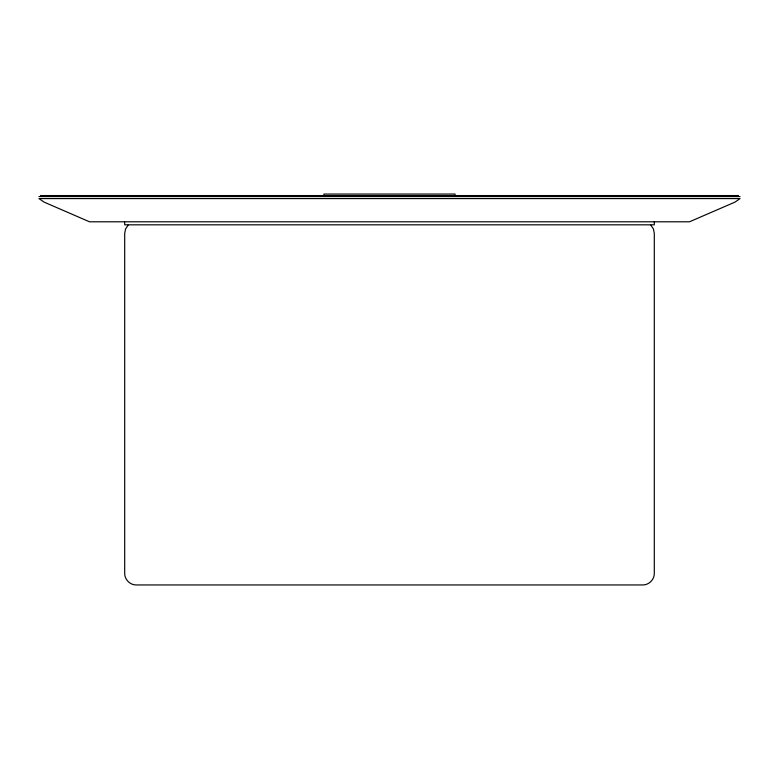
<?xml version="1.0" encoding="UTF-8"?>
<svg xmlns="http://www.w3.org/2000/svg" width="779" height="779" viewBox="0 0 779 779"><rect width="100%" height="100%" fill="white"/><g stroke="black" fill="none" stroke-linecap="round" stroke-linejoin="round"><path stroke-width="1.17" d="M128.097 225.189L125.575 228.948L124.698 233.388L124.698 573.354C124.562 579.547 130.093 585.078 136.296 584.951L642.704 584.951C648.907 585.078 654.438 579.547 654.302 573.354L654.302 233.388L653.425 228.948L650.903 225.189M40.459 195.558L738.541 195.558M38.95 196.571L740.05 196.571M124.484 221.791L89.488 221.791L44.111 202.121L38.979 198.587L740.05 198.587L734.977 202.121L689.512 221.791L654.516 221.791M455.072 195.558L455.072 194.049L323.928 194.049L323.928 195.558M654.302 221.791L124.698 221.791L124.698 224.819L654.302 224.819L654.302 221.791"/></g></svg>
